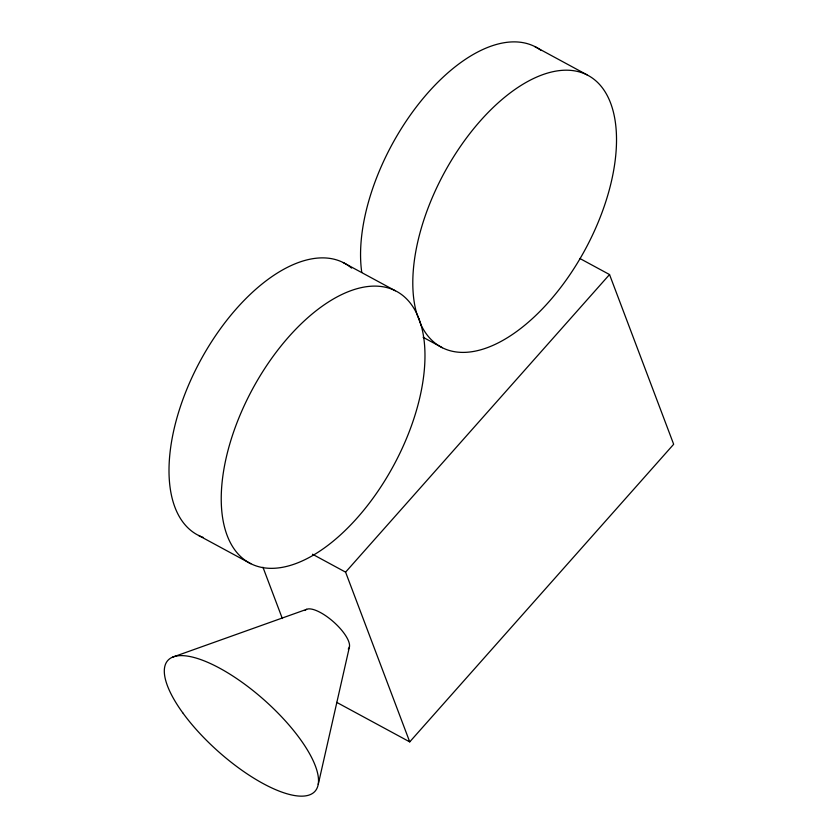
<?xml version="1.0" encoding="UTF-8"?>
<svg xmlns="http://www.w3.org/2000/svg" width="838" height="838" viewBox="0 0 838 838"><rect width="100%" height="100%" fill="white"/><g stroke="black" fill="none" stroke-linecap="round" stroke-linejoin="round"><path stroke-width="1.26" d="M318.251 784.347L349.477 646.726M609.53 274.55L673.668 444.276L409.73 741.881L345.591 572.145L609.53 274.55L579.865 258.492M172.576 657.181L306.624 609.331M534.728 46.519L586.956 74.792M343.151 262.535L395.368 290.796M423.085 337.274L442.391 347.718M312.501 554.232L345.591 572.145M198.585 535.461L250.813 563.723M336.698 702.359L409.73 741.881M262.954 567.242L282.333 618.538M361.754 272.329A154.443 80.228 -61.6 0 1 420.812 101.23A154.443 80.228 -61.6 0 1 541.17 50.5M203.236 537.441A154.443 80.228 -61.6 0 1 201.35 358.894A154.443 80.228 -61.6 0 1 351.572 268.097M305.074 610.493A28.953 10.15 41.6 0 1 333.807 622.11A28.953 10.15 41.6 0 1 348.252 649.031M419.073 319.048L416.737 313.569A154.443 80.228 -61.6 0 1 535.136 77.766A154.443 80.228 -61.6 0 1 593.65 232.629A154.443 80.228 -61.6 0 1 421.032 324.945A154.443 80.228 -61.6 0 1 302.633 560.758A154.443 80.228 -61.6 0 1 244.109 405.885A154.443 80.228 -61.6 0 1 416.737 313.569L421.032 324.945L419.073 319.048M182.715 712.761A98.455 34.494 41.6 0 0 314.103 792.193A98.455 34.494 41.6 0 0 227.475 672.663A98.455 34.494 41.6 0 0 182.715 712.761"/></g></svg>
